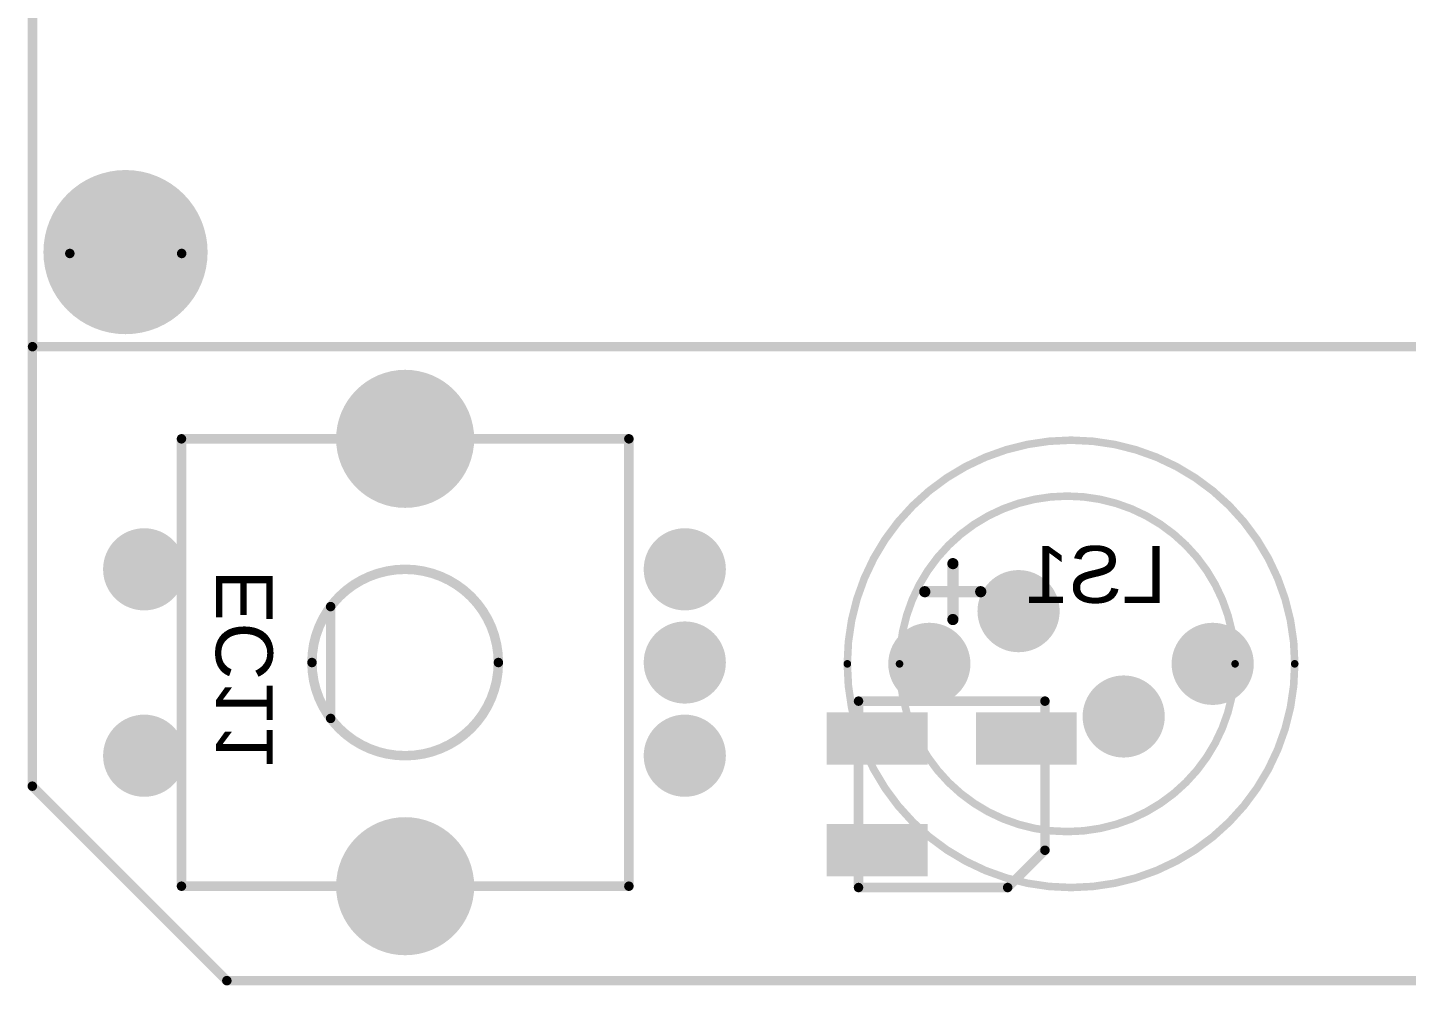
# Model space of a CAD drawing. Header units: millimetres. Extents: x 188 to 468, y 62 to 189.
# Drawn here: x 356.16 to 393.14, y 61.54 to 87.24 of the extents above; entities that cross this region are included whole.
import ezdxf

# ---------------------------------------------------------------- set-up
doc = ezdxf.new("R2010")
doc.units = ezdxf.units.MM
for name, color, linetype in [('BottomSolder', 6, 'Continuous'), ('KeepOutLayer', 6, 'Continuous'), ('Mechanical15', 56, 'Continuous'), ('Mechanical8', 56, 'Continuous'), ('TopOverlay', 2, 'Continuous'), ('TopPaste', 8, 'Continuous'), ('TopSolder', 216, 'Continuous')]:
    doc.layers.add(name, color=color, linetype=linetype)
doc.styles.get("Standard").update_dxf_attribs({"font": 'arial.ttf'})

msp = doc.modelspace()

# ---------------------------------------------------------------- linework, layer by layer
at = {"layer": 'BottomSolder'}
for points, const_width in [([(359.889, 81.215, -1), (357.687, 81.215, -1)], 2.202), ([(367.214, 76.206, -1), (365.362, 76.206, -1)], 1.852), ([(359.839, 72.706, -1), (358.737, 72.706, -1)], 1.102), ([(374.339, 72.706, -1), (373.237, 72.706, -1)], 1.102), ([(383.291, 71.584, -1), (382.189, 71.584, -1)], 1.102), ([(374.339, 70.206, -1), (373.237, 70.206, -1)], 1.102), ([(380.898, 70.17, -1), (379.796, 70.17, -1)], 1.102), ([(388.498, 70.17, -1), (387.396, 70.17, -1)], 1.102), ([(386.11, 68.758, -1), (385.009, 68.758, -1)], 1.102), ([(359.839, 67.706, -1), (358.737, 67.706, -1)], 1.102), ([(374.339, 67.706, -1), (373.237, 67.706, -1)], 1.102), ([(367.214, 64.206, -1), (365.362, 64.206, -1)], 1.852)]:
    msp.add_lwpolyline(points, format="xyb", close=True, dxfattribs=dict(at, const_width=const_width))
at = {"layer": 'KeepOutLayer', "const_width": 0.254}
for points in [[(356.288, 66.889), (356.288, 148.768)], [(361.506, 61.671), (356.288, 66.889)], [(403.974, 61.671), (361.506, 61.671)]]:
    msp.add_lwpolyline(points, dxfattribs=at)
at = {"layer": 'KeepOutLayer', "const_width": 0.127}
for points in [[(356.352, 66.889, -1), (356.225, 66.889, -1)], [(356.352, 66.889, -1), (356.225, 66.889, -1)], [(361.569, 61.671, -1), (361.442, 61.671, -1)], [(361.569, 61.671, -1), (361.442, 61.671, -1)]]:
    msp.add_lwpolyline(points, format="xyb", close=True, dxfattribs=at)
at = {"layer": 'Mechanical15', "const_width": 0.254}
for points in [[(356.294, 78.678), (356.294, 148.678)], [(449.294, 78.678), (356.294, 78.678)]]:
    msp.add_lwpolyline(points, dxfattribs=at)
at = {"layer": 'Mechanical15'}
for points, const_width in [([(357.294, 81.178, -1), (360.294, 81.178, -1)], 0.254), ([(357.358, 81.178, -1), (357.231, 81.178, -1)], 0.127), ([(360.358, 81.178, -1), (360.231, 81.178, -1)], 0.127), ([(356.358, 78.678, -1), (356.231, 78.678, -1)], 0.127), ([(356.358, 78.678, -1), (356.231, 78.678, -1)], 0.127)]:
    msp.add_lwpolyline(points, format="xyb", close=True, dxfattribs=dict(at, const_width=const_width))
at = {"layer": 'Mechanical8', "const_width": 0.254}
for points in [[(383.447, 69.17), (378.447, 69.17)], [(378.447, 64.17), (378.447, 69.17)], [(383.447, 65.17), (383.447, 69.17)], [(383.447, 65.17), (382.447, 64.17)], [(382.447, 64.17), (378.447, 64.17)]]:
    msp.add_lwpolyline(points, dxfattribs=at)
at = {"layer": 'Mechanical8', "const_width": 0.127}
for points in [[(378.511, 69.17, -1), (378.384, 69.17, -1)], [(378.511, 69.17, -1), (378.384, 69.17, -1)], [(383.511, 69.17, -1), (383.384, 69.17, -1)], [(383.511, 69.17, -1), (383.384, 69.17, -1)], [(383.511, 65.17, -1), (383.384, 65.17, -1)], [(383.511, 65.17, -1), (383.384, 65.17, -1)], [(378.511, 64.17, -1), (378.384, 64.17, -1)], [(378.511, 64.17, -1), (378.384, 64.17, -1)], [(382.511, 64.17, -1), (382.384, 64.17, -1)], [(382.511, 64.17, -1), (382.384, 64.17, -1)]]:
    msp.add_lwpolyline(points, format="xyb", close=True, dxfattribs=at)
at = {"layer": 'TopOverlay'}
for points, const_width in [([(372.288, 76.206), (360.288, 76.206)], 0.254), ([(360.288, 64.206), (360.288, 76.206)], 0.254), ([(372.288, 64.206), (372.288, 76.206)], 0.254), ([(380.979, 71.359), (380.979, 72.859)], 0.3), ([(381.725, 72.105), (380.225, 72.105)], 0.3), ([(364.288, 68.706), (364.288, 71.706)], 0.254), ([(372.288, 64.206), (360.288, 64.206)], 0.254)]:
    msp.add_lwpolyline(points, dxfattribs=dict(at, const_width=const_width))
for points, const_width in [([(360.352, 76.206, -1), (360.225, 76.206, -1)], 0.127), ([(360.352, 76.206, -1), (360.225, 76.206, -1)], 0.127), ([(372.352, 76.206, -1), (372.225, 76.206, -1)], 0.127), ([(372.352, 76.206, -1), (372.225, 76.206, -1)], 0.127), ([(378.147, 70.17, -1), (390.147, 70.17, -1)], 0.203), ([(379.547, 70.17, -1), (388.547, 70.17, -1)], 0.203), ([(381.054, 72.859, -1), (380.904, 72.859, -1)], 0.15), ([(363.788, 70.206, -1), (368.788, 70.206, -1)], 0.254), ([(380.3, 72.105, -1), (380.15, 72.105, -1)], 0.15), ([(381.8, 72.105, -1), (381.65, 72.105, -1)], 0.15), ([(364.352, 71.706, -1), (364.225, 71.706, -1)], 0.127), ([(381.054, 71.359, -1), (380.904, 71.359, -1)], 0.15), ([(363.852, 70.206, -1), (363.725, 70.206, -1)], 0.127), ([(368.852, 70.206, -1), (368.725, 70.206, -1)], 0.127), ([(378.198, 70.17, -1), (378.096, 70.17, -1)], 0.102), ([(379.598, 70.17, -1), (379.496, 70.17, -1)], 0.102), ([(388.598, 70.17, -1), (388.496, 70.17, -1)], 0.102), ([(390.198, 70.17, -1), (390.096, 70.17, -1)], 0.102), ([(364.352, 68.706, -1), (364.225, 68.706, -1)], 0.127), ([(360.352, 64.206, -1), (360.225, 64.206, -1)], 0.127), ([(360.352, 64.206, -1), (360.225, 64.206, -1)], 0.127), ([(372.352, 64.206, -1), (372.225, 64.206, -1)], 0.127), ([(372.352, 64.206, -1), (372.225, 64.206, -1)], 0.127)]:
    msp.add_lwpolyline(points, format="xyb", close=True, dxfattribs=dict(at, const_width=const_width))
at = {"layer": 'TopPaste'}
for points in [[(377.697, 67.57), (377.697, 68.77), (380.197, 67.57), (380.197, 68.77)], [(381.697, 67.57), (381.697, 68.77), (384.197, 67.57), (384.197, 68.77)], [(377.697, 64.57), (377.697, 65.77), (380.197, 64.57), (380.197, 65.77)]]:
    msp.add_solid(points, dxfattribs=at)
at = {"layer": 'TopSolder'}
for points, const_width in [([(359.889, 81.215, -1), (357.687, 81.215, -1)], 2.202), ([(367.214, 76.206, -1), (365.362, 76.206, -1)], 1.852), ([(359.839, 72.706, -1), (358.737, 72.706, -1)], 1.102), ([(374.339, 72.706, -1), (373.237, 72.706, -1)], 1.102), ([(383.291, 71.584, -1), (382.189, 71.584, -1)], 1.102), ([(374.339, 70.206, -1), (373.237, 70.206, -1)], 1.102), ([(380.898, 70.17, -1), (379.796, 70.17, -1)], 1.102), ([(388.498, 70.17, -1), (387.396, 70.17, -1)], 1.102), ([(386.11, 68.758, -1), (385.009, 68.758, -1)], 1.102), ([(359.839, 67.706, -1), (358.737, 67.706, -1)], 1.102), ([(374.339, 67.706, -1), (373.237, 67.706, -1)], 1.102), ([(367.214, 64.206, -1), (365.362, 64.206, -1)], 1.852)]:
    msp.add_lwpolyline(points, format="xyb", close=True, dxfattribs=dict(at, const_width=const_width))
for points in [[(377.595, 67.469), (377.595, 68.872), (380.299, 67.469), (380.299, 68.872)], [(381.595, 67.469), (381.595, 68.872), (384.299, 67.469), (384.299, 68.872)], [(377.595, 64.469), (377.595, 65.872), (380.299, 64.469), (380.299, 65.872)]]:
    msp.add_solid(points, dxfattribs=at)

# ---------------------------------------------------------------- texts
at = {"layer": 'TopOverlay', "text_generation_flag": 2}
msp.add_text('LS1', height=1.524, dxfattribs=at).set_placement((386.702, 71.806))
msp.add_text('EC11', height=1.524, rotation=90, dxfattribs=at).set_placement((362.736, 72.701))

doc.saveas('drawing.dxf')
